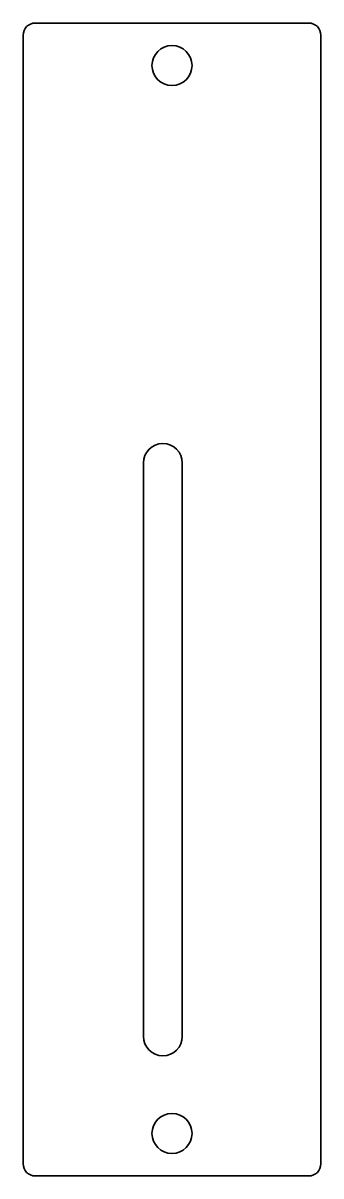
# Model space of a CAD drawing. Header units: inches. Extents: x 0 to 49, y 0 to 190.
import ezdxf

# ---------------------------------------------------------------- set-up
doc = ezdxf.new("R2010")
doc.units = ezdxf.units.IN
doc.header["$MEASUREMENT"] = 0
doc.layers.add('SIMUMAK Visible (ISO)', color=7, linetype='Continuous', lineweight=35)

# ---------------------------------------------------------------- blocks, each defined once
blk = doc.blocks.new('CD-IND-30-CERNANDO-01')
at = {"layer": 'SIMUMAK Visible (ISO)'}
for p, q in [((2, 190), (47, 190)), ((0, 2), (0, 188)), ((49, 188), (49, 2)), ((19.8, 23), (19.8, 117.5)), ((26.2, 117.5), (26.2, 23)), ((47, 0), (2, 0))]:
    blk.add_line(p, q, dxfattribs=at)
for centre in [(24.5, 183), (24.5, 7)]:
    blk.add_circle(centre, 3.3, dxfattribs=at)
at = {"layer": 'SIMUMAK Visible (ISO)', "extrusion": (0, 0, -1)}
for centre, radius, start, end in [((-2, 188), 2, 0, 90), ((-47, 188), 2, 90, 180), ((-23, 117.5), 3.2, 360, 180), ((-23, 23), 3.2, 180, 360), ((-2, 2), 2, 270, 0), ((-47, 2), 2, 180, 270)]:
    blk.add_arc(centre, radius, start, end, dxfattribs=at)

msp = doc.modelspace()

# ---------------------------------------------------------------- block references
msp.add_blockref('CD-IND-30-CERNANDO-01', (0, 0))

doc.saveas('drawing.dxf')
